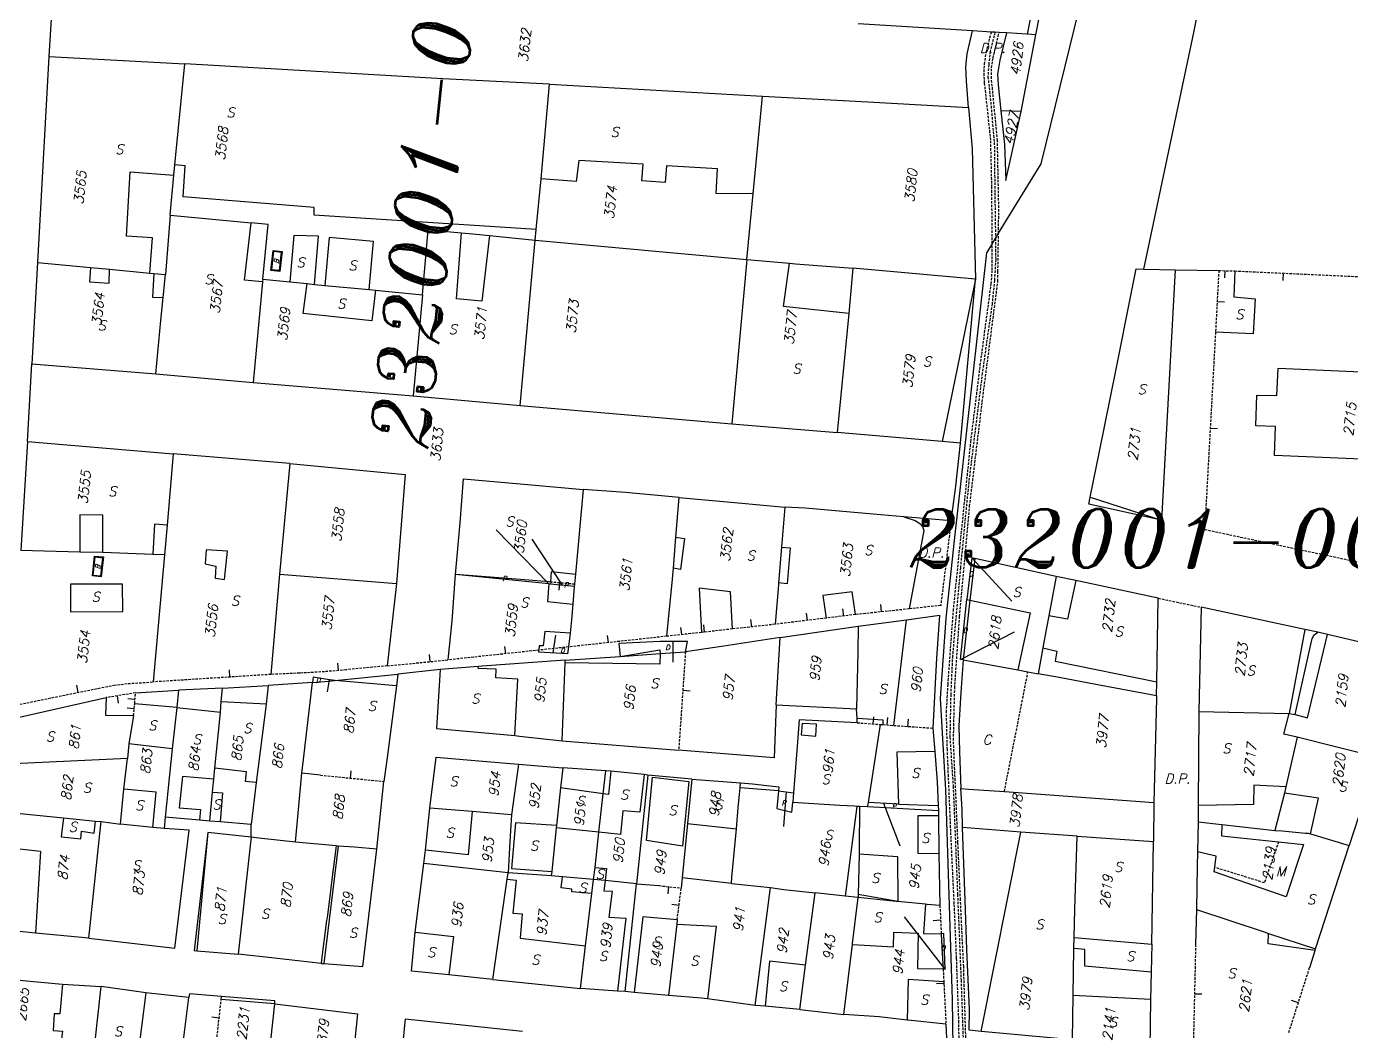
# Model space of a CAD drawing. Extents: x -334462 to -332769, y -29481 to -26664.
# Drawn here: x -333987.7 to -333851.5, y -28320.3 to -28216.9 of the extents above; entities that cross this region are included whole.
import ezdxf
from ezdxf.enums import TextEntityAlignment as Align

# ---------------------------------------------------------------- set-up
doc = ezdxf.new("R2010")
doc.units = 0
doc.header["$MEASUREMENT"] = 0
doc.linetypes.add('HIDDEN', pattern=[0.375, 0.25, -0.125])
for name, color, linetype in [('17', 7, 'CONTINUOUS'), ('18', 7, 'CONTINUOUS'), ('CADASTRAL$AREA', 7, 'CONTINUOUS'), ('DP$DIVIDING$LINE', 7, 'CONTINUOUS'), ('EASEMENT$BOUNDA$', 7, 'CONTINUOUS'), ('ENC$$ST$$A$$TEXT', 7, 'CONTINUOUS'), ('ENCRO$$AREA$TEXT', 7, 'CONTINUOUS'), ('ENCROACHED$WALL', 7, 'CONTINUOUS'), ('MAP$SHEET$BOUND$', 7, 'CONTINUOUS'), ('PARCEL$BOUNDARY', 7, 'CONTINUOUS'), ('PARCEL$NUMBER', 7, 'CONTINUOUS'), ('STRUC$$FOOTPRINT', 7, 'CONTINUOUS')]:
    doc.layers.add(name, color=color, linetype=linetype)
doc.styles.add('ITALICT', font='ITALICT', dxfattribs={"height": 0.2})

# ---------------------------------------------------------------- blocks, each defined once
blk = doc.blocks.new('BASSIN')
at = {"layer": 'CADASTRAL$AREA', "color": 7, "linetype": 'Continuous'}
for points in [[(-1.95, 0.92), (2.17, 0.93), (2.17, -0.93), (-1.95, -0.93)], [(-1.82, 0.77), (2.01, 0.77), (2.01, -0.77), (-1.82, -0.77)]]:
    blk.add_lwpolyline(points, close=True, dxfattribs=at)
at = {"layer": 'CADASTRAL$AREA', "color": 7, "linetype": 'Continuous', "style": 'ITALICT'}
blk.add_text('B', height=1, rotation=359.9999, dxfattribs=at).set_placement((0, 0), align=Align.MIDDLE)

msp = doc.modelspace()

# ---------------------------------------------------------------- linework, layer by layer
at = {"layer": '17', "color": 2, "linetype": 'Continuous'}
msp.add_line((-333932.93, -28274.13), (-333933, -28274.87), dxfattribs=at)
at = {"layer": '17', "color": 5, "linetype": 'Continuous'}
for p, q in [((-333920.25, -28285.17), (-333919.5, -28285.22)), ((-333967.92, -28318.87), (-333968.66, -28318.79))]:
    msp.add_line(p, q, dxfattribs=at)
at = {"layer": '17', "color": 1, "linetype": 'Continuous'}
for p, q in [((-333900.68, -28288.63), (-333900.63, -28287.88)), ((-333897.11, -28288.88), (-333897.05, -28288.13)), ((-333954.43, -28294.2), (-333954.36, -28293.45))]:
    msp.add_line(p, q, dxfattribs=at)
at = {"layer": '18', "color": 2, "linetype": 'Continuous'}
for p, q in [((-333864.55, -28242.02), (-333864.58, -28242.77)), ((-333856.97, -28317.29), (-333857.69, -28317.06))]:
    msp.add_line(p, q, dxfattribs=at)
at = {"layer": '18', "color": 1, "linetype": 'Continuous'}
for p, q in [((-333858.54, -28242.28), (-333858.58, -28243.03)), ((-333865.32, -28245.19), (-333864.57, -28245.23)), ((-333866.04, -28258.21), (-333865.29, -28258.25)), ((-333907.44, -28277.97), (-333907.53, -28277.23)), ((-333903.71, -28277.53), (-333903.8, -28276.78)), ((-333899.82, -28277.1), (-333899.9, -28276.35)), ((-333920.37, -28279.44), (-333920.46, -28278.7)), ((-333918.02, -28279.18), (-333918.1, -28278.44)), ((-333913.17, -28278.65), (-333913.25, -28277.9)), ((-333927.9, -28280.26), (-333927.98, -28279.52)), ((-333946.21, -28282.22), (-333946.28, -28281.48)), ((-333938.46, -28281.41), (-333938.54, -28280.66)), ((-333955.66, -28283.13), (-333955.72, -28282.39)), ((-333966.82, -28283.81), (-333966.87, -28283.06)), ((-333982.4, -28285.38), (-333982.55, -28284.65)), ((-333978.41, -28285.74), (-333978.29, -28286.48)), ((-333976.56, -28286.1), (-333977.31, -28286.03)), ((-333976.65, -28287.08), (-333977.39, -28287.02)), ((-333899.24, -28288.73), (-333899.18, -28287.98)), ((-333921.71, -28305.36), (-333921.8, -28306.11)), ((-333920.64, -28307.28), (-333921.38, -28307.18)), ((-333893.75, -28308.82), (-333894.5, -28308.86)), ((-333893.42, -28315.31), (-333894.17, -28315.35)), ((-333867.66, -28316.37), (-333866.91, -28316.38))]:
    msp.add_line(p, q, dxfattribs=at)
at = {"layer": 'DP$DIVIDING$LINE', "color": 30, "linetype": 'HIDDEN'}
msp.add_line((-333871.38, -28275.7), (-333866.97, -28276.62), dxfattribs=at)
at = {"layer": 'DP$DIVIDING$LINE', "color": 2, "linetype": 'HIDDEN'}
for points in [[(-333888.45, -28239.25), (-333888.48, -28233.42), (-333888.6, -28228.58), (-333888.87, -28225.96), (-333889.23, -28222.72), (-333889.28, -28221.59), (-333889.23, -28220.78), (-333889.05, -28219.53), (-333888.53, -28217.48)], [(-333888.16, -28217.51), (-333888.65, -28219.46), (-333888.81, -28220.86), (-333888.88, -28222.08), (-333888.56, -28225.11), (-333888.22, -28229.21), (-333888.18, -28234.03), (-333888.11, -28238.7)], [(-333887.8, -28238.18), (-333887.77, -28235.56), (-333887.91, -28228.64), (-333888.52, -28222.26), (-333888.52, -28221.17), (-333888.36, -28220.15), (-333887.74, -28217.53)], [(-333891.78, -28329.83), (-333891.81, -28326.54), (-333891.87, -28319.35), (-333892.11, -28312.7), (-333892.35, -28307.13), (-333892.67, -28300.42), (-333893.06, -28291.28), (-333893.15, -28287.43), (-333892.99, -28284.56), (-333892.44, -28276.99), (-333891.78, -28270.56), (-333890.64, -28259.61), (-333889.67, -28251.74), (-333888.55, -28243.37), (-333888.44, -28241.95), (-333888.45, -28239.25)], [(-333888.11, -28238.7), (-333888.09, -28240.88), (-333888.22, -28243.03), (-333888.46, -28245.43), (-333889.47, -28252.55), (-333890.86, -28263.75), (-333891.72, -28272.57), (-333892.53, -28281.64), (-333892.71, -28285.6), (-333892.8, -28289.99), (-333892.46, -28295.05), (-333892.01, -28306.16), (-333891.65, -28314.98), (-333891.35, -28323.62), (-333891.38, -28327.95)], [(-333891.03, -28326.23), (-333891.12, -28322.39), (-333891.38, -28313.57), (-333891.71, -28306.71), (-333891.97, -28300.83), (-333892.43, -28290.31), (-333892.3, -28284.93), (-333891.8, -28277.58), (-333890.77, -28266.23), (-333889.47, -28255.51), (-333887.86, -28243.11), (-333887.86, -28242.1), (-333887.8, -28238.18)], [(-333892.67, -28267.74), (-333893.74, -28276.44), (-333896.98, -28276.8)]]:
    msp.add_lwpolyline(points, dxfattribs=at)
at = {"layer": 'EASEMENT$BOUNDA$', "color": 3, "linetype": 'HIDDEN'}
msp.add_line((-333887.2, -28295.59), (-333884.77, -28283.27), dxfattribs=at)
msp.add_lwpolyline([(-333859.01, -28300.75), (-333860.47, -28304.96), (-333865.57, -28303.37)], dxfattribs=at)
at = {"layer": 'ENC$$ST$$A$$TEXT', "color": 1, "linetype": 'Continuous'}
for p, q in [((-333934.01, -28274.22), (-333939.44, -28268.67)), ((-333890.53, -28271.55), (-333886.44, -28276)), ((-333921.27, -28280.15), (-333921.27, -28282.27)), ((-333909.64, -28295.6), (-333909.9, -28299.18)), ((-333893.28, -28313.83), (-333897.46, -28308.45))]:
    msp.add_line(p, q, dxfattribs=at)
at = {"layer": 'ENCRO$$AREA$TEXT', "color": 5, "linetype": 'Continuous'}
for p, q in [((-333932.63, -28274.36), (-333935.75, -28269.62)), ((-333933.58, -28281.32), (-333933.31, -28279.5)), ((-333891.69, -28282.01), (-333886.15, -28279.14)), ((-333956.62, -28284.09), (-333956.82, -28285.34)), ((-333899.63, -28296.79), (-333897.93, -28301.15))]:
    msp.add_line(p, q, dxfattribs=at)
at = {"layer": 'ENCROACHED$WALL', "color": 5, "linetype": 'Continuous'}
for p, q in [((-333933.83, -28274.05), (-333933.85, -28274.24)), ((-333898.08, -28296.88), (-333901.18, -28296.7))]:
    msp.add_line(p, q, dxfattribs=at)
for points in [[(-333891.42, -28282.05), (-333891.69, -28282.01), (-333891.06, -28275.84)], [(-333931.99, -28280.71), (-333932.11, -28281.41), (-333935.05, -28281.24), (-333935.04, -28281.04)], [(-333956.03, -28284.16), (-333957.03, -28284.01), (-333958.24, -28283.82), (-333958.31, -28284.38)]]:
    msp.add_lwpolyline(points, dxfattribs=at)
at = {"layer": 'MAP$SHEET$BOUND$', "color": 6, "linetype": 'Continuous'}
for p, q in [((-333888.45, -28239.25), (-333888.11, -28238.7)), ((-333888.11, -28238.7), (-333887.8, -28238.18))]:
    msp.add_line(p, q, dxfattribs=at)
for points in [[(-333887.8, -28238.18), (-333883.42, -28231.02), (-333879.01, -28212.99), (-333859.5, -28132.45), (-333841.33, -28075.16)], [(-333888.45, -28239.25), (-333889.02, -28240.17), (-333892.36, -28269.77), (-333893.21, -28277.74), (-333893.79, -28286.02), (-333893.26, -28295.4), (-333892.56, -28317.01), (-333892.4, -28329.2), (-333892.89, -28337.75)]]:
    msp.add_lwpolyline(points, dxfattribs=at)
at = {"layer": 'PARCEL$BOUNDARY', "color": 7, "linetype": 'Continuous'}
for p, q in [((-333883.97, -28217.76), (-333878.59, -28191.15)), ((-333984.96, -28212.08), (-333985.42, -28219.99)), ((-333890.48, -28217.36), (-333902.22, -28216.65)), ((-333888.53, -28217.48), (-333890.48, -28217.36)), ((-333888.16, -28217.51), (-333888.53, -28217.48)), ((-333887.74, -28217.53), (-333888.16, -28217.51)), ((-333886.97, -28217.58), (-333887.74, -28217.53)), ((-333884.86, -28217.71), (-333886.97, -28217.58)), ((-333885.47, -28225.66), (-333883.97, -28217.76)), ((-333883.97, -28217.76), (-333884.86, -28217.71)), ((-333985.42, -28219.99), (-333986.59, -28241.19)), ((-333985.42, -28219.99), (-333971.44, -28220.74)), ((-333972.46, -28231.15), (-333971.44, -28220.74)), ((-333934.82, -28232.56), (-333933.97, -28222.84)), ((-333933.97, -28222.84), (-333912.07, -28224.08)), ((-333913.01, -28234.12), (-333912.07, -28224.08)), ((-333885.47, -28225.66), (-333887.56, -28225.58)), ((-333972.97, -28236.32), (-333972.57, -28232.21)), ((-333972.57, -28232.21), (-333972.46, -28231.15)), ((-333935.33, -28237.78), (-333934.82, -28232.56)), ((-333913.67, -28240.87), (-333913.01, -28234.12)), ((-333972.97, -28236.32), (-333973.44, -28242.41)), ((-333972.97, -28236.32), (-333964.64, -28237.11)), ((-333935.44, -28238.88), (-333935.33, -28237.78)), ((-333940.11, -28238.41), (-333935.44, -28238.88)), ((-333936.99, -28255.87), (-333935.44, -28238.88)), ((-333935.44, -28238.88), (-333913.67, -28240.87)), ((-333986.59, -28241.19), (-333987.17, -28251.6)), ((-333981.14, -28241.7), (-333979.18, -28241.88)), ((-333979.18, -28241.88), (-333975.04, -28242.26)), ((-333913.67, -28240.87), (-333915.21, -28257.76)), ((-333913.67, -28240.87), (-333909.3, -28241.24)), ((-333902.77, -28241.77), (-333903.18, -28246.42)), ((-333890.16, -28242.89), (-333902.77, -28241.77)), ((-333872.88, -28241.86), (-333869.65, -28241.94)), ((-333869.65, -28241.94), (-333871.05, -28267.69)), ((-333869.65, -28241.94), (-333865.15, -28242)), ((-333975.04, -28242.26), (-333974.64, -28242.3)), ((-333974.64, -28242.3), (-333973.44, -28242.41)), ((-333973.67, -28244.79), (-333973.44, -28242.41)), ((-333963.47, -28243.18), (-333964.42, -28253.52)), ((-333963.44, -28242.91), (-333963.47, -28243.18)), ((-333963.44, -28242.91), (-333960.65, -28243.18)), ((-333960.65, -28243.18), (-333958.87, -28243.35)), ((-333891.69, -28259.76), (-333890.16, -28242.89)), ((-333958.87, -28243.35), (-333958.1, -28243.43)), ((-333958.1, -28243.43), (-333957.07, -28243.53)), ((-333957.07, -28243.53), (-333952.51, -28243.97)), ((-333952.51, -28243.97), (-333951.85, -28244.03)), ((-333951.85, -28244.03), (-333947.02, -28244.5)), ((-333947.02, -28244.5), (-333947.98, -28254.89)), ((-333903.18, -28246.42), (-333904.39, -28258.65)), ((-333987.61, -28259.59), (-333987.17, -28251.6)), ((-333987.17, -28251.6), (-333974.43, -28252.64)), ((-333974.43, -28252.64), (-333964.42, -28253.52)), ((-333964.42, -28253.52), (-333947.98, -28254.89)), ((-333947.98, -28254.89), (-333936.99, -28255.87)), ((-333936.99, -28255.87), (-333915.21, -28257.76)), ((-333915.21, -28257.76), (-333904.39, -28258.65)), ((-333987.61, -28259.59), (-333988.32, -28270.81)), ((-333987.61, -28259.59), (-333972.64, -28260.87)), ((-333893.6, -28259.6), (-333904.39, -28258.65)), ((-333891.69, -28259.76), (-333893.6, -28259.6)), ((-333972.64, -28260.87), (-333973.25, -28268.19)), ((-333960.64, -28261.86), (-333972.64, -28260.87)), ((-333960.64, -28261.86), (-333961.72, -28273.21)), ((-333930.48, -28264.52), (-333931.3, -28273.21)), ((-333920.96, -28269.42), (-333920.62, -28265.35)), ((-333909.78, -28266.33), (-333910.11, -28270.45)), ((-333892.67, -28267.74), (-333897.53, -28267.33)), ((-333973.25, -28268.19), (-333973.52, -28271.23)), ((-333921.22, -28272.62), (-333920.96, -28269.42)), ((-333910.11, -28270.45), (-333910.4, -28274.11)), ((-333982.23, -28270.95), (-333988.32, -28270.81)), ((-333979.88, -28271), (-333982.23, -28270.95)), ((-333974.74, -28271.19), (-333979.88, -28271)), ((-333973.52, -28271.23), (-333974.74, -28271.19)), ((-333973.52, -28271.23), (-333974.71, -28284.31)), ((-333890.23, -28271.61), (-333890.76, -28275.9)), ((-333881.88, -28273.45), (-333890.23, -28271.61)), ((-333961.72, -28273.21), (-333962.61, -28283.54)), ((-333961.72, -28273.21), (-333949.7, -28274.17)), ((-333931.3, -28273.21), (-333931.4, -28274.26)), ((-333949.7, -28274.17), (-333950.64, -28282.65)), ((-333933.83, -28274.05), (-333933.99, -28274.03)), ((-333931.41, -28274.48), (-333931.57, -28276.3)), ((-333931.4, -28274.26), (-333931.41, -28274.48)), ((-333881.88, -28273.45), (-333882.62, -28277.51)), ((-333879.85, -28273.88), (-333881.88, -28273.45)), ((-333871.38, -28275.7), (-333879.85, -28273.88)), ((-333890.76, -28275.9), (-333891.42, -28282.05)), ((-333871.53, -28284.31), (-333871.38, -28275.7)), ((-333866.97, -28276.62), (-333867.21, -28287.35)), ((-333856.3, -28278.92), (-333866.97, -28276.62)), ((-333910.25, -28279.73), (-333902.23, -28278.58)), ((-333902.23, -28278.58), (-333897.27, -28277.91)), ((-333931.85, -28279.31), (-333931.99, -28280.71)), ((-333910.64, -28286.65), (-333910.25, -28279.73)), ((-333854.97, -28279.2), (-333856.3, -28278.92)), ((-333853.99, -28279.43), (-333854.97, -28279.2)), ((-333926.71, -28281.69), (-333922.59, -28281.4)), ((-333922.59, -28281.4), (-333919.98, -28281.21)), ((-333883.23, -28280.8), (-333883.73, -28283.46)), ((-333941.26, -28282.71), (-333945.19, -28283.03)), ((-333932.65, -28290.36), (-333932.35, -28282.35)), ((-333932.35, -28282.35), (-333932.34, -28282.06)), ((-333932.34, -28282.06), (-333926.71, -28281.69)), ((-333891.42, -28282.05), (-333885.82, -28283.08)), ((-333956.03, -28284.16), (-333949.56, -28283.5)), ((-333949.56, -28283.5), (-333949.69, -28284.72)), ((-333945.19, -28283.03), (-333949.56, -28283.5)), ((-333885.82, -28283.08), (-333884.77, -28283.27)), ((-333884.77, -28283.27), (-333883.73, -28283.46)), ((-333976.51, -28285.43), (-333972.09, -28285.17)), ((-333972.09, -28285.17), (-333972.28, -28286.94)), ((-333967.58, -28284.95), (-333972.09, -28285.17)), ((-333967.72, -28286.35), (-333967.58, -28284.95)), ((-333967.58, -28284.95), (-333962.87, -28284.68)), ((-333962.87, -28284.68), (-333963.1, -28286.61)), ((-333958.31, -28284.38), (-333962.87, -28284.68)), ((-333871.56, -28285.74), (-333871.53, -28284.31)), ((-333989.38, -28288.12), (-333979.52, -28285.92)), ((-333967.78, -28287.41), (-333967.72, -28286.35)), ((-333963.1, -28286.61), (-333964.12, -28294.65)), ((-333910.64, -28286.65), (-333902.39, -28287.09)), ((-333976.71, -28287.77), (-333977.2, -28290.68)), ((-333972.28, -28286.94), (-333972.75, -28291.19)), ((-333902.34, -28288.08), (-333902.39, -28287.09)), ((-333902.32, -28288.51), (-333902.34, -28288.08)), ((-333867.21, -28287.35), (-333867.27, -28297)), ((-333867.21, -28287.35), (-333857.92, -28287.56)), ((-333857.92, -28287.56), (-333857.31, -28287.67)), ((-333899.94, -28288.68), (-333899.67, -28288.7)), ((-333894.56, -28289.06), (-333894.36, -28291.46)), ((-333977.2, -28290.68), (-333977.33, -28292.18)), ((-333932.65, -28290.36), (-333920.68, -28291.32)), ((-333857.08, -28289.99), (-333858.25, -28295.11)), ((-333848.8, -28292.09), (-333857.08, -28289.99)), ((-333977.33, -28292.18), (-333989.77, -28292.75)), ((-333977.72, -28295.32), (-333977.33, -28292.18)), ((-333972.75, -28291.19), (-333973.47, -28298.22)), ((-333848.8, -28292.09), (-333851.76, -28301.13)), ((-333968.47, -28294.3), (-333968.36, -28293.18)), ((-333960.06, -28300.77), (-333959.43, -28293.69)), ((-333957.5, -28293.9), (-333959.43, -28293.69)), ((-333937.14, -28292.78), (-333937.87, -28297.99)), ((-333937.14, -28292.78), (-333932.59, -28293.15)), ((-333932.59, -28293.15), (-333932.83, -28295.19)), ((-333928.15, -28293.45), (-333932.59, -28293.15)), ((-333928.43, -28295.8), (-333928.15, -28293.45)), ((-333927.65, -28293.5), (-333928.15, -28293.45)), ((-333924.21, -28293.84), (-333927.65, -28293.5)), ((-333964.12, -28294.65), (-333964.62, -28298.98)), ((-333951.72, -28301.49), (-333950.99, -28294.53)), ((-333923.85, -28293.88), (-333925.02, -28305.06)), ((-333923.85, -28293.88), (-333924.21, -28293.84)), ((-333919.33, -28294.32), (-333923.85, -28293.88)), ((-333919.33, -28294.32), (-333919.78, -28298.85)), ((-333919.33, -28294.32), (-333914.32, -28294.67)), ((-333914.37, -28295.21), (-333914.32, -28294.67)), ((-333858.25, -28295.11), (-333858.39, -28295.73)), ((-333978.05, -28298.92), (-333977.72, -28295.32)), ((-333968.87, -28298.61), (-333968.6, -28295.65)), ((-333932.83, -28295.19), (-333933.25, -28299.07)), ((-333928.89, -28299.77), (-333928.43, -28295.8)), ((-333887.2, -28295.59), (-333871.82, -28296.7)), ((-333858.39, -28295.73), (-333859.38, -28299.57)), ((-333990.08, -28297.66), (-333983.92, -28298.28)), ((-333946.7, -28301.59), (-333946.26, -28297.29)), ((-333941.92, -28297.63), (-333946.26, -28297.29)), ((-333937.87, -28297.99), (-333941.92, -28297.63)), ((-333902.09, -28297.1), (-333902.36, -28297.1)), ((-333901.25, -28297.15), (-333902.09, -28297.1)), ((-333893.96, -28297.57), (-333901.25, -28297.15)), ((-333893.99, -28297), (-333893.96, -28297.57)), ((-333893.96, -28297.57), (-333893.96, -28298.07)), ((-333871.82, -28296.7), (-333871.86, -28300.7)), ((-333867.27, -28297), (-333867.29, -28298.69)), ((-333983.92, -28298.28), (-333980.62, -28298.61)), ((-333980.62, -28298.61), (-333980.04, -28298.67)), ((-333980.04, -28298.67), (-333978.05, -28298.92)), ((-333974.72, -28299.26), (-333978.05, -28298.92)), ((-333973.47, -28298.22), (-333973.57, -28299.37)), ((-333969.94, -28298.52), (-333973.47, -28298.22)), ((-333968.87, -28298.61), (-333969.94, -28298.52)), ((-333967.82, -28298.7), (-333968.87, -28298.61)), ((-333964.62, -28298.98), (-333967.82, -28298.7)), ((-333964.62, -28300.28), (-333964.62, -28298.98)), ((-333933.25, -28299.07), (-333933.28, -28299.31)), ((-333919.78, -28298.85), (-333920.33, -28304.44)), ((-333893.96, -28298.07), (-333893.95, -28301.94)), ((-333867.29, -28298.69), (-333867.35, -28301.78)), ((-333867.29, -28298.69), (-333864.85, -28298.97)), ((-333864.85, -28298.97), (-333859.38, -28299.57)), ((-333973.57, -28299.37), (-333974.72, -28299.26)), ((-333964.62, -28300.28), (-333969.07, -28299.79)), ((-333933.28, -28299.31), (-333933.73, -28303.81)), ((-333929.28, -28303.39), (-333928.89, -28299.77)), ((-333885.51, -28299.74), (-333891.51, -28299.29)), ((-333879.7, -28300.17), (-333885.51, -28299.74)), ((-333879.7, -28300.17), (-333871.86, -28300.7)), ((-333855.71, -28299.94), (-333851.76, -28301.13)), ((-333955.9, -28301.17), (-333960.06, -28300.77)), ((-333955.69, -28301.19), (-333955.9, -28301.17)), ((-333946.87, -28302.98), (-333946.7, -28301.59)), ((-333872.05, -28311.26), (-333871.86, -28300.7)), ((-333855.2, -28311.76), (-333851.76, -28301.13)), ((-333947.78, -28310.04), (-333946.87, -28302.98)), ((-333938.22, -28303.93), (-333946.87, -28302.98)), ((-333902.12, -28301.99), (-333902.21, -28306.17)), ((-333893.95, -28301.94), (-333893.83, -28307.3)), ((-333939.77, -28314.91), (-333938.32, -28304.6)), ((-333938.32, -28304.6), (-333938.22, -28303.93)), ((-333933.77, -28304.26), (-333938.22, -28303.93)), ((-333933.73, -28303.81), (-333933.77, -28304.26)), ((-333932.61, -28304.36), (-333933.77, -28304.26)), ((-333929.43, -28304.62), (-333932.61, -28304.36)), ((-333929.61, -28306.07), (-333929.43, -28304.62)), ((-333929.43, -28304.62), (-333929.28, -28303.39)), ((-333928.22, -28304.74), (-333929.43, -28304.62)), ((-333920.33, -28304.44), (-333920.42, -28305.51)), ((-333915.26, -28305.02), (-333920.33, -28304.44)), ((-333925.02, -28305.06), (-333928.22, -28304.74)), ((-333926.19, -28316.14), (-333925.02, -28305.06)), ((-333925.02, -28305.06), (-333922.7, -28305.25)), ((-333915.26, -28305.02), (-333911.25, -28305.46)), ((-333912.82, -28317.59), (-333911.25, -28305.46)), ((-333907.64, -28313.43), (-333906.65, -28305.98)), ((-333903.55, -28306.32), (-333906.65, -28305.98)), ((-333930.24, -28311.46), (-333929.61, -28306.07)), ((-333902.21, -28306.47), (-333903.55, -28306.32)), ((-333902.21, -28306.17), (-333902.21, -28306.47)), ((-333895.32, -28307.16), (-333898.16, -28306.89)), ((-333867.46, -28307.71), (-333867.54, -28311.3)), ((-333986.8, -28310.15), (-333990.81, -28309.73)), ((-333920.87, -28309.21), (-333921.74, -28316.56)), ((-333920.83, -28308.78), (-333920.87, -28309.21)), ((-333981.31, -28310.64), (-333986.8, -28310.15)), ((-333903.71, -28318.5), (-333902.8, -28311.29)), ((-333880.04, -28311.72), (-333880.03, -28310.57)), ((-333880.03, -28310.57), (-333872.05, -28311.26)), ((-333872.05, -28311.26), (-333872.1, -28314.15)), ((-333860.03, -28310.16), (-333855.2, -28311.76)), ((-333970.2, -28311.96), (-333965.95, -28312.3)), ((-333930.76, -28315.84), (-333930.24, -28311.46)), ((-333880.11, -28316.56), (-333880.04, -28311.72)), ((-333855.81, -28313.66), (-333855.26, -28311.94)), ((-333855.26, -28311.94), (-333855.2, -28311.76)), ((-333957.42, -28313.25), (-333957.16, -28313.27)), ((-333908.23, -28317.99), (-333907.64, -28313.43)), ((-333872.1, -28314.15), (-333872.16, -28316.96)), ((-333991.31, -28314.71), (-333984.02, -28315.37)), ((-333984.02, -28315.37), (-333980.04, -28315.64)), ((-333939.77, -28314.91), (-333944.3, -28314.44)), ((-333939.77, -28314.91), (-333930.76, -28315.84)), ((-333980.69, -28321.54), (-333980.04, -28315.64)), ((-333975.47, -28316.27), (-333980.04, -28315.64)), ((-333975.47, -28316.27), (-333976.97, -28328.14)), ((-333971.05, -28316.77), (-333975.47, -28316.27)), ((-333967.7, -28316.95), (-333967.66, -28316.66)), ((-333926.96, -28316.09), (-333930.76, -28315.84)), ((-333926.19, -28316.14), (-333926.96, -28316.09)), ((-333925.25, -28316.23), (-333926.19, -28316.14)), ((-333921.74, -28316.56), (-333925.25, -28316.23)), ((-333912.82, -28317.59), (-333917.7, -28316.89)), ((-333880.18, -28321.1), (-333880.11, -28316.56)), ((-333962.82, -28323.07), (-333962.19, -28317.4)), ((-333911.8, -28317.64), (-333912.82, -28317.59)), ((-333908.23, -28317.99), (-333911.8, -28317.64)), ((-333908.23, -28317.99), (-333903.71, -28318.5)), ((-333872.16, -28316.96), (-333872.25, -28321.99)), ((-333880.18, -28321.1), (-333889.58, -28320.24))]:
    msp.add_line(p, q, dxfattribs=at)
at = {"layer": 'PARCEL$BOUNDARY', "color": 2, "linetype": 'HIDDEN'}
for p, q in [((-333865.15, -28242), (-333865.49, -28248.34)), ((-333865.15, -28242), (-333863.52, -28242.05)), ((-333863.52, -28242.05), (-333848.21, -28242.75)), ((-333931.4, -28274.26), (-333933.83, -28274.05)), ((-333902.5, -28277.38), (-333905.5, -28277.74)), ((-333896.98, -28276.8), (-333902.5, -28277.38)), ((-333910.77, -28278.38), (-333915.14, -28278.86)), ((-333905.5, -28277.74), (-333910.77, -28278.38)), ((-333921.89, -28279.61), (-333931.99, -28280.71)), ((-333918.32, -28279.22), (-333921.89, -28279.61)), ((-333915.14, -28278.86), (-333918.32, -28279.22)), ((-333935.04, -28281.04), (-333944.36, -28282.04)), ((-333931.99, -28280.71), (-333935.04, -28281.04)), ((-333919.98, -28281.21), (-333920.68, -28291.32)), ((-333950.64, -28282.65), (-333944.36, -28282.04)), ((-333962.61, -28283.54), (-333974.71, -28284.31)), ((-333976.51, -28285.43), (-333979.52, -28285.92)), ((-333976.6, -28286.55), (-333976.51, -28285.43)), ((-333976.71, -28287.77), (-333976.6, -28286.55)), ((-333902.32, -28288.51), (-333899.94, -28288.68)), ((-333899.67, -28288.7), (-333898.57, -28288.78)), ((-333898.57, -28288.78), (-333894.56, -28289.06)), ((-333957.5, -28293.9), (-333950.99, -28294.53)), ((-333922.7, -28305.25), (-333920.42, -28305.51)), ((-333920.83, -28308.78), (-333920.42, -28305.51)), ((-333893.83, -28307.3), (-333893.68, -28310.2)), ((-333867.54, -28311.3), (-333867.79, -28322.34)), ((-333893.49, -28313.82), (-333893.42, -28315.16)), ((-333857.95, -28320.35), (-333855.81, -28313.66)), ((-333968.18, -28321.18), (-333967.7, -28316.95))]:
    msp.add_line(p, q, dxfattribs=at)
at = {"layer": 'PARCEL$BOUNDARY', "color": 7, "linetype": 'Continuous'}
for points in [[(-333855.91, -28161.05), (-333860.02, -28180.62), (-333860.5, -28182.91), (-333864.49, -28201.92), (-333865.16, -28205.08), (-333867.44, -28215.97), (-333867.77, -28217.52), (-333871.14, -28233.6), (-333872.88, -28241.86)], [(-333890.87, -28225.24), (-333891.08, -28222.54), (-333891.17, -28221.05), (-333891.01, -28219.74), (-333890.48, -28217.36)], [(-333886.97, -28217.58), (-333887.66, -28220.38), (-333887.89, -28221.8), (-333887.82, -28222.92), (-333887.56, -28225.58)], [(-333933.97, -28222.84), (-333944.92, -28222.29), (-333961.43, -28221.34), (-333971.44, -28220.74)], [(-333912.07, -28224.08), (-333901.22, -28224.65), (-333890.87, -28225.24)], [(-333890.87, -28225.24), (-333890.51, -28229.48), (-333890.16, -28242.89)], [(-333887.56, -28225.58), (-333887.18, -28229.04), (-333887.04, -28232.74), (-333885.47, -28225.66)], [(-333963.44, -28242.91), (-333962.88, -28237.28), (-333964.64, -28237.11)], [(-333947.02, -28244.5), (-333946.42, -28237.82), (-333943.02, -28238.13)], [(-333943.02, -28238.13), (-333941.85, -28238.23), (-333940.11, -28238.41)], [(-333986.59, -28241.19), (-333982.59, -28241.56), (-333981.14, -28241.7)], [(-333909.3, -28241.24), (-333908.67, -28241.3), (-333902.77, -28241.77)], [(-333878.38, -28265.3), (-333877.42, -28260.6), (-333875.69, -28252.15), (-333874.13, -28244.24), (-333873.65, -28241.84), (-333872.88, -28241.86)], [(-333974.43, -28252.64), (-333973.91, -28247.16), (-333973.67, -28244.79)], [(-333892.67, -28267.74), (-333892.19, -28264.19), (-333891.69, -28259.76)], [(-333960.64, -28261.86), (-333948.79, -28262.99), (-333949.7, -28274.17)], [(-333943.62, -28273.26), (-333943.15, -28267.94), (-333942.79, -28263.43), (-333935.8, -28264.03), (-333930.48, -28264.52)], [(-333920.62, -28265.35), (-333926.16, -28264.83), (-333930.48, -28264.52)], [(-333920.62, -28265.35), (-333914.17, -28265.93), (-333909.78, -28266.33)], [(-333897.53, -28267.33), (-333900.7, -28267.07), (-333907.68, -28266.45), (-333909.78, -28266.33)], [(-333871.05, -28267.69), (-333878.53, -28266.03), (-333878.38, -28265.3)], [(-333897.53, -28267.33), (-333896.38, -28267.72), (-333895.88, -28268.03), (-333895.61, -28268.34), (-333895.47, -28268.74), (-333896.98, -28276.8)], [(-333944.36, -28282.04), (-333943.96, -28278.04), (-333943.62, -28273.26)], [(-333933.99, -28274.03), (-333936.94, -28273.77), (-333943.62, -28273.26)], [(-333921.89, -28279.61), (-333921.32, -28273.74), (-333921.22, -28272.62)], [(-333910.4, -28274.11), (-333910.42, -28274.34), (-333910.77, -28278.38)], [(-333931.57, -28276.3), (-333931.7, -28277.91), (-333931.85, -28279.31)], [(-333902.23, -28278.58), (-333902.26, -28281.26), (-333902.39, -28287.09)], [(-333897.27, -28277.91), (-333893.85, -28277.44), (-333894.17, -28281.85), (-333894.56, -28289.06)], [(-333882.62, -28277.51), (-333882.85, -28278.75), (-333883.23, -28280.8)], [(-333910.25, -28279.73), (-333916.03, -28280.62), (-333919.98, -28281.21)], [(-333857.31, -28287.67), (-333855.54, -28279.84), (-333855.36, -28279.45), (-333854.97, -28279.2)], [(-333847.38, -28281.07), (-333847.71, -28280.9), (-333853.99, -28279.43)], [(-333932.34, -28282.06), (-333936.15, -28282.34), (-333940.89, -28282.68), (-333941.26, -28282.71)], [(-333891.42, -28282.05), (-333891.67, -28285.38), (-333891.88, -28288.83), (-333891.81, -28291.49), (-333891.67, -28295.27)], [(-333958.31, -28284.38), (-333957.07, -28284.26), (-333956.03, -28284.16)], [(-333945.19, -28283.03), (-333945.58, -28289.11), (-333937.53, -28289.83)], [(-333871.56, -28285.74), (-333877.78, -28284.57), (-333881.57, -28283.86), (-333883.73, -28283.46)], [(-333959.43, -28293.69), (-333959.26, -28292.28), (-333958.31, -28284.38)], [(-333949.69, -28284.72), (-333950.69, -28292.35), (-333950.99, -28294.53)], [(-333910.64, -28286.65), (-333910.87, -28292.1), (-333920.68, -28291.32)], [(-333871.56, -28285.74), (-333871.57, -28286), (-333871.82, -28296.7)], [(-333968.36, -28293.18), (-333967.82, -28287.79), (-333967.78, -28287.41)], [(-333902.32, -28288.51), (-333908.29, -28288.2), (-333908.48, -28290.51), (-333908.88, -28295.71)], [(-333857.08, -28289.99), (-333858.47, -28289.67), (-333857.92, -28287.56)], [(-333937.53, -28289.83), (-333937.03, -28289.88), (-333932.65, -28290.36)], [(-333946.26, -28297.29), (-333945.6, -28292.04), (-333941.21, -28292.41), (-333937.14, -28292.78)], [(-333894.36, -28291.46), (-333894.1, -28294.59), (-333893.99, -28297)], [(-333968.6, -28295.65), (-333968.5, -28294.6), (-333968.47, -28294.3)], [(-333914.32, -28294.67), (-333913.08, -28294.8), (-333911.61, -28294.96), (-333910.37, -28295.09), (-333910.41, -28295.49)], [(-333914.75, -28299.4), (-333914.55, -28297.21), (-333914.43, -28295.89), (-333914.37, -28295.21)], [(-333910.41, -28295.49), (-333910.58, -28297.33), (-333909.03, -28297.71), (-333908.95, -28296.7)], [(-333908.88, -28295.71), (-333908.91, -28296.09), (-333908.95, -28296.7)], [(-333891.51, -28299.29), (-333891.55, -28297.38), (-333891.67, -28295.27)], [(-333891.67, -28295.27), (-333890.9, -28295.33), (-333887.2, -28295.59)], [(-333902.36, -28297.1), (-333902.62, -28297.09), (-333904.11, -28297), (-333908.95, -28296.7)], [(-333902.09, -28297.1), (-333902.12, -28301.51), (-333902.12, -28301.99)], [(-333981.31, -28310.64), (-333980.17, -28299.92), (-333980.04, -28298.67)], [(-333937.87, -28297.99), (-333938.02, -28300.7), (-333938.22, -28303.93)], [(-333981.31, -28310.64), (-333972.46, -28311.67), (-333971.01, -28299.55), (-333973.57, -28299.37)], [(-333969.07, -28299.79), (-333970.47, -28311.94), (-333970.2, -28311.96)], [(-333964.62, -28300.28), (-333964.72, -28301.15), (-333965.95, -28312.3)], [(-333960.06, -28300.77), (-333963.52, -28300.39), (-333964.62, -28300.28)], [(-333915.26, -28305.02), (-333915.2, -28304.37), (-333914.75, -28299.4)], [(-333889.58, -28320.24), (-333890.82, -28320.13), (-333890.77, -28317.99), (-333891.04, -28311.81), (-333891.21, -28306.74), (-333891.51, -28299.29)], [(-333880.03, -28310.57), (-333879.96, -28307.68), (-333879.7, -28300.17)], [(-333859.38, -28299.57), (-333858.65, -28299.63), (-333856.23, -28299.85), (-333855.95, -28299.87), (-333855.71, -28299.94)], [(-333955.9, -28301.17), (-333956.37, -28304.88), (-333956.45, -28305.52), (-333956.83, -28308.56), (-333956.87, -28308.83), (-333957.38, -28312.87), (-333957.42, -28313.25)], [(-333957.16, -28313.27), (-333953.16, -28313.56), (-333951.72, -28301.49)], [(-333951.72, -28301.49), (-333954, -28301.31), (-333955.69, -28301.19)], [(-333867.35, -28301.78), (-333867.35, -28301.81), (-333867.38, -28303.25), (-333867.46, -28307.71)], [(-333911.25, -28305.46), (-333909.86, -28305.65), (-333906.65, -28305.98)], [(-333902.8, -28311.29), (-333902.8, -28311.22), (-333902.21, -28306.47)], [(-333898.16, -28306.89), (-333898.32, -28306.87), (-333902.21, -28306.47)], [(-333893.83, -28307.3), (-333895.15, -28307.18), (-333895.32, -28307.16)], [(-333867.46, -28307.71), (-333860.49, -28310.01), (-333860.03, -28310.16)], [(-333944.3, -28314.44), (-333948.15, -28314.04), (-333947.78, -28310.04)], [(-333893.68, -28310.2), (-333893.55, -28312.77), (-333893.49, -28313.82)], [(-333957.42, -28313.25), (-333962.24, -28312.71), (-333965.95, -28312.3)], [(-333972.44, -28328.27), (-333971.55, -28320.87), (-333971.05, -28316.77)], [(-333967.66, -28316.66), (-333970.96, -28316.37), (-333971.05, -28316.77)], [(-333962.19, -28317.4), (-333962.18, -28317.1), (-333967.66, -28316.66)], [(-333917.7, -28316.89), (-333918.33, -28316.81), (-333921.74, -28316.56)], [(-333962.19, -28317.4), (-333953.68, -28318.44), (-333954.28, -28324.13)], [(-333936.72, -28320.26), (-333948.8, -28318.97), (-333949.86, -28329.5)], [(-333897.19, -28319.08), (-333900.08, -28318.76), (-333903.71, -28318.5)], [(-333893.2, -28319.51), (-333897.09, -28319.09), (-333897.19, -28319.08)], [(-333893.2, -28319.51), (-333893.04, -28323.07), (-333892.97, -28324.71)]]:
    msp.add_lwpolyline(points, dxfattribs=at)
at = {"layer": 'PARCEL$BOUNDARY', "color": 2, "linetype": 'HIDDEN'}
for points in [[(-333865.49, -28248.34), (-333866.61, -28268.63), (-333845.4, -28273.12)], [(-333950.64, -28282.65), (-333954.87, -28283.06), (-333957.08, -28283.26), (-333959.64, -28283.4), (-333962.61, -28283.54)], [(-333989.15, -28286.76), (-333981.82, -28285.26), (-333978.73, -28284.65), (-333977.27, -28284.47), (-333974.71, -28284.31)], [(-333893.42, -28315.16), (-333893.41, -28315.4), (-333893.2, -28319.51)]]:
    msp.add_lwpolyline(points, dxfattribs=at)
at = {"layer": 'STRUC$$FOOTPRINT', "color": 1, "linetype": 'Continuous'}
for p, q in [((-333879.41, -28191.1), (-333884.86, -28217.71)), ((-333890.16, -28242.89), (-333893.6, -28259.6)), ((-333861.23, -28254.82), (-333859.2, -28254.85)), ((-333878.38, -28265.3), (-333871.05, -28267.69)), ((-333967.07, -28270.85), (-333969.24, -28270.74)), ((-333934.01, -28274.22), (-333943.62, -28273.26)), ((-333977.87, -28274.27), (-333983.21, -28274.27)), ((-333933.85, -28274.24), (-333934.01, -28274.22)), ((-333931.41, -28274.48), (-333933.85, -28274.24)), ((-333891.06, -28275.84), (-333890.76, -28275.9)), ((-333898.57, -28288.78), (-333897.27, -28277.91)), ((-333856.3, -28278.92), (-333857.92, -28287.56)), ((-333949.69, -28284.72), (-333956.03, -28284.16)), ((-333972.28, -28286.94), (-333976.6, -28286.55)), ((-333963.1, -28286.61), (-333967.72, -28286.35)), ((-333972.28, -28286.94), (-333967.78, -28287.41)), ((-333908, -28288.58), (-333908.09, -28289.76)), ((-333901.18, -28296.7), (-333899.94, -28288.68)), ((-333972.75, -28291.19), (-333977.2, -28290.68)), ((-333928.43, -28295.8), (-333932.83, -28295.19)), ((-333910.41, -28295.49), (-333914.37, -28295.21)), ((-333910.41, -28295.49), (-333908.88, -28295.71)), ((-333902.36, -28297.1), (-333903.55, -28306.32)), ((-333901.25, -28297.15), (-333901.18, -28296.7)), ((-333898.08, -28296.88), (-333893.99, -28297)), ((-333919.78, -28298.85), (-333914.75, -28299.4)), ((-333969.07, -28299.79), (-333970.2, -28311.96)), ((-333928.89, -28299.77), (-333933.28, -28299.31)), ((-333889.58, -28320.24), (-333885.51, -28299.74)), ((-333955.69, -28301.19), (-333957.16, -28313.27)), ((-333920.28, -28301.18), (-333923.98, -28300.62)), ((-333898.16, -28306.89), (-333902.21, -28306.17)), ((-333872.16, -28316.96), (-333880.11, -28316.56)), ((-333962.19, -28317.4), (-333967.7, -28316.95))]:
    msp.add_line(p, q, dxfattribs=at)
for points in [[(-333913.01, -28234.12), (-333916.81, -28234.08), (-333916.68, -28231.56), (-333921.92, -28231.25), (-333922.05, -28232.94), (-333924.45, -28232.79), (-333924.34, -28231.07), (-333930.94, -28230.69), (-333931.21, -28232.85), (-333934.82, -28232.56)], [(-333975.04, -28242.26), (-333974.76, -28238.65), (-333977.45, -28238.48), (-333977.08, -28231.86), (-333972.57, -28232.21)], [(-333935.33, -28237.78), (-333958.16, -28236.3), (-333958.16, -28235.53), (-333971.61, -28234.44), (-333971.41, -28231.23), (-333972.46, -28231.15)], [(-333963.47, -28243.18), (-333965.3, -28243), (-333964.64, -28237.11)], [(-333958.1, -28243.43), (-333957.69, -28238.47), (-333960.25, -28238.39), (-333960.65, -28243.18)], [(-333952.51, -28243.97), (-333952.05, -28239.01), (-333956.61, -28238.62), (-333957.07, -28243.53)], [(-333940.11, -28238.41), (-333940.9, -28245.14), (-333943.52, -28244.92), (-333943.02, -28238.13)], [(-333981.14, -28241.7), (-333981.26, -28243.17), (-333979.24, -28243.32), (-333979.18, -28241.88)], [(-333903.18, -28246.42), (-333909.91, -28245.72), (-333909.3, -28241.24)], [(-333974.64, -28242.3), (-333974.76, -28244.73), (-333973.67, -28244.79)], [(-333863.52, -28242.05), (-333863.61, -28244.71), (-333861.41, -28244.9), (-333861.61, -28248.51), (-333865.49, -28248.34)], [(-333951.85, -28244.03), (-333952.21, -28247.19), (-333959.28, -28246.42), (-333958.87, -28243.35)], [(-333859.2, -28254.85), (-333859.06, -28252.06), (-333842.02, -28252.79), (-333842.29, -28261.75), (-333859.42, -28261.02), (-333859.32, -28258.03), (-333861.34, -28257.98), (-333861.23, -28254.82)], [(-333979.88, -28271), (-333979.88, -28267.15), (-333982.24, -28267.12), (-333982.23, -28270.95)], [(-333973.25, -28268.19), (-333974.56, -28268.09), (-333974.74, -28271.19)], [(-333920.96, -28269.42), (-333920.08, -28269.55), (-333920.49, -28272.75), (-333921.22, -28272.62)], [(-333910.11, -28270.45), (-333909.22, -28270.51), (-333909.51, -28274.22), (-333910.4, -28274.11)], [(-333969.24, -28270.74), (-333969.35, -28272.16), (-333968.27, -28272.39), (-333968.33, -28273.64), (-333967.36, -28273.76), (-333967.07, -28270.85)], [(-333890.23, -28271.61), (-333890.53, -28271.55), (-333891.06, -28275.84)], [(-333933.83, -28274.05), (-333933.75, -28272.95), (-333931.3, -28273.21)], [(-333983.21, -28274.27), (-333983.21, -28277.1), (-333977.83, -28277.08), (-333977.87, -28274.27)], [(-333934.01, -28274.22), (-333934.15, -28276.03), (-333931.57, -28276.3)], [(-333915.14, -28278.86), (-333915.34, -28275.03), (-333918.58, -28274.67), (-333918.32, -28279.22)], [(-333879.85, -28273.88), (-333880.71, -28277.85), (-333882.62, -28277.51)], [(-333902.5, -28277.38), (-333902.85, -28275.03), (-333905.86, -28275.42), (-333905.5, -28277.74)], [(-333890.76, -28275.9), (-333884.55, -28277.2), (-333885.82, -28283.08)], [(-333931.85, -28279.31), (-333934.44, -28279.13), (-333934.6, -28280.6), (-333935.02, -28280.6), (-333935.04, -28281.04)], [(-333857.31, -28287.67), (-333856.05, -28287.99), (-333853.99, -28279.43)], [(-333922.59, -28281.4), (-333922.62, -28282.47), (-333932.35, -28282.35)], [(-333919.98, -28281.21), (-333919.76, -28280.15), (-333922.59, -28280.15), (-333926.83, -28280.37), (-333926.71, -28281.69)], [(-333926.71, -28281.69), (-333922.6, -28281.01), (-333922.59, -28281.4)], [(-333883.23, -28280.8), (-333881.82, -28281.15), (-333881.96, -28282.18), (-333871.53, -28284.31)], [(-333937.53, -28289.83), (-333937.2, -28284.03), (-333939.48, -28283.87), (-333939.44, -28283.01), (-333941.28, -28282.91), (-333941.26, -28282.71)], [(-333979.52, -28285.92), (-333979.59, -28287.71), (-333976.71, -28287.77)], [(-333899.67, -28288.7), (-333899.67, -28288.24), (-333902.34, -28288.08)], [(-333908.09, -28289.76), (-333906.57, -28289.87), (-333906.51, -28288.65), (-333908, -28288.58)], [(-333894.36, -28291.46), (-333898.25, -28291.54), (-333898.08, -28296.88)], [(-333964.12, -28294.65), (-333965.21, -28294.54), (-333965.09, -28293.55), (-333968.36, -28293.18)], [(-333927.65, -28293.5), (-333927.89, -28295.87), (-333928.43, -28295.8)], [(-333968.47, -28294.3), (-333971.68, -28294.03), (-333972.03, -28297.25), (-333969.85, -28297.43), (-333969.94, -28298.52)], [(-333924.21, -28293.84), (-333924.68, -28297.69), (-333926.41, -28297.55), (-333926.65, -28299.99), (-333928.89, -28299.77)], [(-333923.98, -28300.62), (-333923.36, -28294.09), (-333919.62, -28294.56), (-333920.28, -28301.18)], [(-333858.25, -28295.11), (-333861.54, -28294.92), (-333861.57, -28296.9), (-333867.27, -28297)], [(-333974.72, -28299.26), (-333974.39, -28295.63), (-333977.72, -28295.32)], [(-333968.6, -28295.65), (-333967.58, -28295.72), (-333967.82, -28298.7)], [(-333855.71, -28299.94), (-333854.9, -28296.26), (-333858.39, -28295.73)], [(-333941.92, -28297.63), (-333942.31, -28302.09), (-333946.7, -28301.59)], [(-333983.92, -28298.28), (-333984.16, -28300.24), (-333982.14, -28300.45), (-333982.08, -28299.67), (-333980.76, -28299.87), (-333980.62, -28298.61)], [(-333933.25, -28299.07), (-333937.47, -28298.79), (-333937.86, -28303.49), (-333933.73, -28303.81)], [(-333893.96, -28298.07), (-333896.08, -28298.06), (-333896.1, -28301.92), (-333893.95, -28301.94)], [(-333864.85, -28298.97), (-333864.87, -28300.12), (-333859.01, -28300.75)], [(-333990.27, -28301.26), (-333986.27, -28301.71), (-333986.8, -28310.15)], [(-333865.57, -28303.37), (-333865.41, -28302.23), (-333867.35, -28301.78)], [(-333859.01, -28300.75), (-333856.46, -28301.03), (-333858.24, -28306.41), (-333865.63, -28303.85), (-333865.57, -28303.37)], [(-333902.12, -28301.99), (-333898.19, -28302.27), (-333898.16, -28306.89)], [(-333938.32, -28304.6), (-333937.4, -28304.68), (-333937.74, -28308.1), (-333936.78, -28308.16), (-333936.97, -28310.64), (-333930.24, -28311.46)], [(-333929.61, -28306.07), (-333931.67, -28305.88), (-333931.67, -28305.62), (-333932.76, -28305.48), (-333932.61, -28304.36)], [(-333929.28, -28303.39), (-333928.1, -28303.48), (-333928.22, -28304.74)], [(-333928.22, -28304.74), (-333928.36, -28305.78), (-333927.53, -28305.82), (-333927.85, -28308.49), (-333926.11, -28308.61), (-333926.96, -28316.09)], [(-333895.32, -28307.16), (-333895.52, -28310.16), (-333893.68, -28310.2)], [(-333920.83, -28308.78), (-333924.38, -28308.46), (-333925.25, -28316.23)], [(-333947.78, -28310.04), (-333943.82, -28310.47), (-333944.3, -28314.44)], [(-333920.87, -28309.21), (-333916.83, -28309.42), (-333917.7, -28316.89)], [(-333902.8, -28311.29), (-333898.61, -28311.56), (-333898.56, -28310.03), (-333896.06, -28310.13), (-333896.12, -28313.76), (-333893.49, -28313.82)], [(-333893.49, -28313.82), (-333893.28, -28313.83), (-333893.41, -28310.17), (-333893.68, -28310.2)], [(-333855.26, -28311.94), (-333860.07, -28311.23), (-333860.03, -28310.16)], [(-333872.1, -28314.15), (-333878.92, -28313.53), (-333878.92, -28311.81), (-333880.04, -28311.72)], [(-333907.64, -28313.43), (-333911.35, -28313.01), (-333911.8, -28317.64)], [(-333984.02, -28315.37), (-333984.29, -28318.45), (-333984.88, -28318.43), (-333984.99, -28320.16), (-333984.03, -28320.21), (-333984.17, -28321.27)], [(-333893.42, -28315.16), (-333897.08, -28314.9), (-333897.19, -28319.08)]]:
    msp.add_lwpolyline(points, dxfattribs=at)

# ---------------------------------------------------------------- block references
at = {"layer": 'CADASTRAL$AREA', "color": 7, "linetype": 'Continuous', "xscale": 0.5000011339045667, "yscale": 0.5000011339045667, "rotation": 83.97943088537708}
for p in [(-333962.03, -28241.07), (-333980.39, -28272.49)]:
    msp.add_blockref('BASSIN', p, dxfattribs=at)

# ---------------------------------------------------------------- texts
at = {"layer": 'DP$DIVIDING$LINE', "color": 4, "linetype": 'Continuous', "style": 'ITALICT'}
msp.add_text('D.P.', height=1, dxfattribs=at).set_placement((-333888.4, -28219.12), align=Align.MIDDLE)
at = {"layer": 'DP$DIVIDING$LINE', "color": 2, "linetype": 'Continuous', "style": 'ITALICT'}
for p in [(-333894.71, -28271.01), (-333869.41, -28294.26)]:
    msp.add_text('D.P.', height=1, dxfattribs=at).set_placement(p, align=Align.MIDDLE)
at = {"layer": 'EASEMENT$BOUNDA$', "color": 3, "linetype": 'Continuous', "style": 'ITALICT'}
for s, p in [('C', (-333888.99, -28290.25)), ('M', (-333858.76, -28303.77))]:
    msp.add_text(s, height=1, dxfattribs=at).set_placement(p, align=Align.MIDDLE)
at = {"layer": 'ENC$$ST$$A$$TEXT', "color": 1, "linetype": 'Continuous', "style": 'ITALICT'}
for s, p in [('D', (-333890.63, -28273.2)), ('P', (-333938.57, -28273.68)), ('D', (-333921.81, -28280.76)), ('P', (-333909.87, -28296.75)), ('D', (-333893.48, -28311.65))]:
    msp.add_text(s, height=0.5, dxfattribs=at).set_placement(p, align=Align.MIDDLE)
at = {"layer": 'ENCRO$$AREA$TEXT', "color": 5, "linetype": 'Continuous', "style": 'ITALICT'}
for s, p in [('P', (-333932.24, -28274.34)), ('D', (-333891.23, -28279)), ('D', (-333932.62, -28281.07)), ('D', (-333957.73, -28284.12)), ('P', (-333898.53, -28297.07))]:
    msp.add_text(s, height=0.5, dxfattribs=at).set_placement(p, align=Align.MIDDLE)
at = {"layer": 'MAP$SHEET$BOUND$', "color": 6, "linetype": 'Continuous', "style": 'ITALICT'}
msp.add_text('232001-00-007-0', height=6, rotation=83.9793, dxfattribs=at).set_placement((-333945, -28218), align=Align.MIDDLE)
msp.add_text('232001-00-025-0', height=6, dxfattribs=at).set_placement((-333854.65, -28269.54), align=Align.MIDDLE)
at = {"layer": 'PARCEL$NUMBER', "color": 7, "linetype": 'Continuous', "style": 'ITALICT'}
for s, p in [('3632', (-333936.51, -28218.87)), ('3568', (-333967.65, -28228.96)), ('3565', (-333982.21, -28233.48)), ('3580', (-333896.8, -28233.29)), ('3574', (-333927.68, -28235.01)), ('3567', (-333968.19, -28244.74)), ('3564', (-333980.35, -28246.01)), ('3569', (-333961.27, -28247.52)), ('3571', (-333941.02, -28247.43)), ('3573', (-333931.6, -28246.75)), ('3577', (-333909.18, -28247.91)), ('3579', (-333897, -28252.38)), ('2715', (-333851.68, -28257.3)), ('3633', (-333945.53, -28259.93)), ('2731', (-333873.85, -28259.84)), ('3555', (-333981.77, -28264.31)), ('3558', (-333955.7, -28268.18)), ('3560', (-333936.94, -28269.42)), ('3562', (-333915.75, -28270.22)), ('3563', (-333903.41, -28271.81)), ('3561', (-333926.1, -28273.29)), ('3557', (-333956.71, -28277.29)), ('2732', (-333876.47, -28277.53)), ('3556', (-333968.7, -28278.04)), ('3559', (-333937.87, -28278.02)), ('2618', (-333888.17, -28279.26)), ('3554', (-333981.84, -28280.73)), ('2733', (-333862.84, -28282.03)), ('959', (-333906.61, -28282.97)), ('955', (-333934.89, -28285.18)), ('957', (-333915.53, -28284.96)), ('960', (-333896.19, -28284.11)), ('2159', (-333852.5, -28285.23)), ('956', (-333925.72, -28285.95)), ('867', (-333954.5, -28288.36)), ('3977', (-333877.1, -28289.42)), ('861', (-333982.75, -28289.97)), ('864', (-333970.45, -28292.23)), ('865', (-333966.04, -28291.17)), ('866', (-333961.86, -28291.97)), ('2717', (-333861.92, -28292.34)), ('863', (-333975.41, -28292.51)), ('961', (-333905.25, -28292.46)), ('2620', (-333852.8, -28293.39)), ('954', (-333939.6, -28294.82)), ('862', (-333983.54, -28295.22)), ('952', (-333935.46, -28296.09)), ('868', (-333955.62, -28297.2)), ('948', (-333916.94, -28296.89)), ('3978', (-333885.98, -28297.58)), ('951', (-333930.82, -28297.85)), ('953', (-333940.28, -28301.62)), ('950', (-333926.83, -28301.67)), ('949', (-333922.55, -28302.91)), ('946', (-333905.66, -28302)), ('2139', (-333859.99, -28303.01)), ('874', (-333983.91, -28303.42)), ('945', (-333896.39, -28304.36)), ('873', (-333976.19, -28305.01)), ('2619', (-333876.73, -28305.87)), ('871', (-333967.76, -28306.67)), ('870', (-333960.97, -28306.25)), ('869', (-333954.77, -28307.22)), ('936', (-333943.43, -28308.29)), ('937', (-333934.67, -28309.12)), ('941', (-333914.47, -28308.71)), ('939', (-333928.1, -28310.42)), ('942', (-333909.97, -28310.96)), ('940', (-333922.94, -28312.4)), ('943', (-333905.22, -28311.61)), ('944', (-333898.07, -28313.12)), ('3979', (-333884.99, -28316.39)), ('2621', (-333862.4, -28316.58)), ('2665', (-333988.13, -28317.5)), ('2231', (-333965.45, -28319.42)), ('2141', (-333876.46, -28319.49)), ('879', (-333957.24, -28320.28))]:
    msp.add_text(s, height=1, rotation=83.9793, dxfattribs=at).set_placement(p, align=Align.MIDDLE)
at = {"layer": 'PARCEL$NUMBER', "color": 1, "linetype": 'Continuous', "style": 'ITALICT'}
for s, rotation, p in [('4926', 83.9793, (-333885.91, -28220.24)), ('4927', 79.0992, (-333886.47, -28227.38))]:
    msp.add_text(s, height=1, rotation=rotation, dxfattribs=at).set_placement(p, align=Align.MIDDLE)
at = {"layer": 'STRUC$$FOOTPRINT', "color": 1, "linetype": 'Continuous', "style": 'ITALICT'}
for p in [(-333966.75, -28225.75), (-333927.26, -28227.76), (-333978.18, -28229.53), (-333959.55, -28241.17), (-333954.21, -28241.48), (-333969.01, -28242.9), (-333955.36, -28245.41), (-333863.03, -28246.51), (-333979.98, -28247.64), (-333943.91, -28248.04), (-333895.15, -28251.36), (-333908.56, -28252.1), (-333873.07, -28254.21), (-333978.9, -28264.71), (-333938.06, -28267.81), (-333901.18, -28270.76), (-333913.28, -28271.31), (-333885.93, -28275.07), (-333980.61, -28275.55), (-333966.28, -28275.95), (-333936.55, -28276.14), (-333875.44, -28279.12), (-333861.87, -28283.13), (-333923.18, -28284.45), (-333941.57, -28286.02), (-333899.72, -28285.04), (-333952.22, -28286.77), (-333974.79, -28288.78), (-333985.3, -28289.92), (-333965.01, -28289.06), (-333970.21, -28290.21), (-333864.37, -28291.14), (-333896.35, -28293.67), (-333981.51, -28295.19), (-333943.82, -28294.53), (-333905.57, -28294.31), (-333852.42, -28295.07), (-333968.18, -28296.91), (-333930.78, -28296.54), (-333926.28, -28295.89), (-333916.59, -28296.94), (-333976.13, -28296.99), (-333921.31, -28297.5), (-333982.96, -28299.21), (-333944.2, -28299.82), (-333905.28, -28300.06), (-333895.33, -28300.35), (-333935.55, -28301.14), (-333976.43, -28303.17), (-333875.49, -28303.33), (-333928.78, -28304.07), (-333900.47, -28304.47), (-333930.56, -28305.48), (-333855.66, -28306.66), (-333967.64, -28308.68), (-333963.2, -28308.15), (-333900.23, -28308.51), (-333954.15, -28310.1), (-333883.59, -28309.24), (-333922.96, -28311.02), (-333946.12, -28312.1), (-333935.41, -28312.86), (-333928.45, -28312.5), (-333919.06, -28312.97), (-333874.26, -28312.51), (-333863.84, -28314.27), (-333909.95, -28315.6), (-333895.43, -28316.98), (-333876.02, -28319.28), (-333978.32, -28320.24)]:
    msp.add_text('S', height=1, dxfattribs=at).set_placement(p, align=Align.MIDDLE)

doc.saveas('drawing.dxf')
